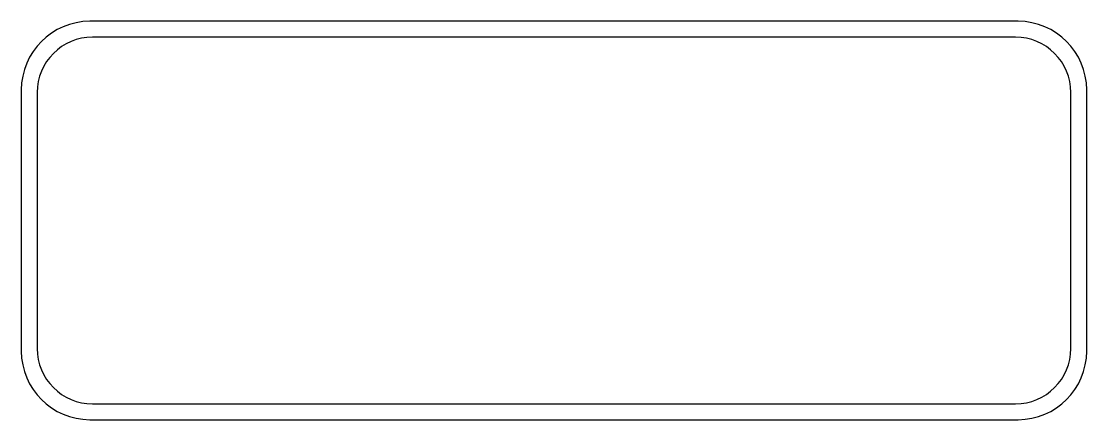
# Model space of a CAD drawing. Extents: x 0 to 57.5, y -21.5 to 0.
import ezdxf

# ---------------------------------------------------------------- set-up
doc = ezdxf.new("R2010")
doc.units = 0
doc.layers.add('LAYER_1', color=7, linetype='CONTINUOUS')

msp = doc.modelspace()

# ---------------------------------------------------------------- linework, layer by layer
at = {"layer": 'LAYER_1', "color": 250}
for points in [[(57.5, -17.8), (57.5, -19.835), (55.835, -21.5), (53.8, -21.5), (53.8, -21.5), (3.7, -21.5), (3.7, -21.5), (1.665, -21.5), (0, -19.835), (0, -17.8), (0, -17.8), (0, -3.7), (0, -3.7), (0, -1.665), (1.665, 0), (3.7, 0), (3.7, 0), (53.8, 0), (53.8, 0), (55.835, 0), (57.5, -1.665), (57.5, -3.7), (57.5, -3.7), (57.5, -17.8), (57.5, -17.8)], [(56.65, -17.65), (56.65, -19.3), (55.3, -20.65), (53.65, -20.65), (53.65, -20.65), (3.85, -20.65), (3.85, -20.65), (2.2, -20.65), (0.85, -19.3), (0.85, -17.65), (0.85, -17.65), (0.85, -3.85), (0.85, -3.85), (0.85, -2.2), (2.2, -0.85), (3.85, -0.85), (3.85, -0.85), (53.65, -0.85), (53.65, -0.85), (55.3, -0.85), (56.65, -2.2), (56.65, -3.85), (56.65, -3.85), (56.65, -17.65), (56.65, -17.65)]]:
    msp.add_open_spline(points, degree=3, knots=[0, 0, 0, 0, 1, 1, 1, 2, 2, 2, 3, 3, 3, 4, 4, 4, 5, 5, 5, 6, 6, 6, 7, 7, 7, 8, 8, 8, 8], dxfattribs=at)

doc.saveas('drawing.dxf')
